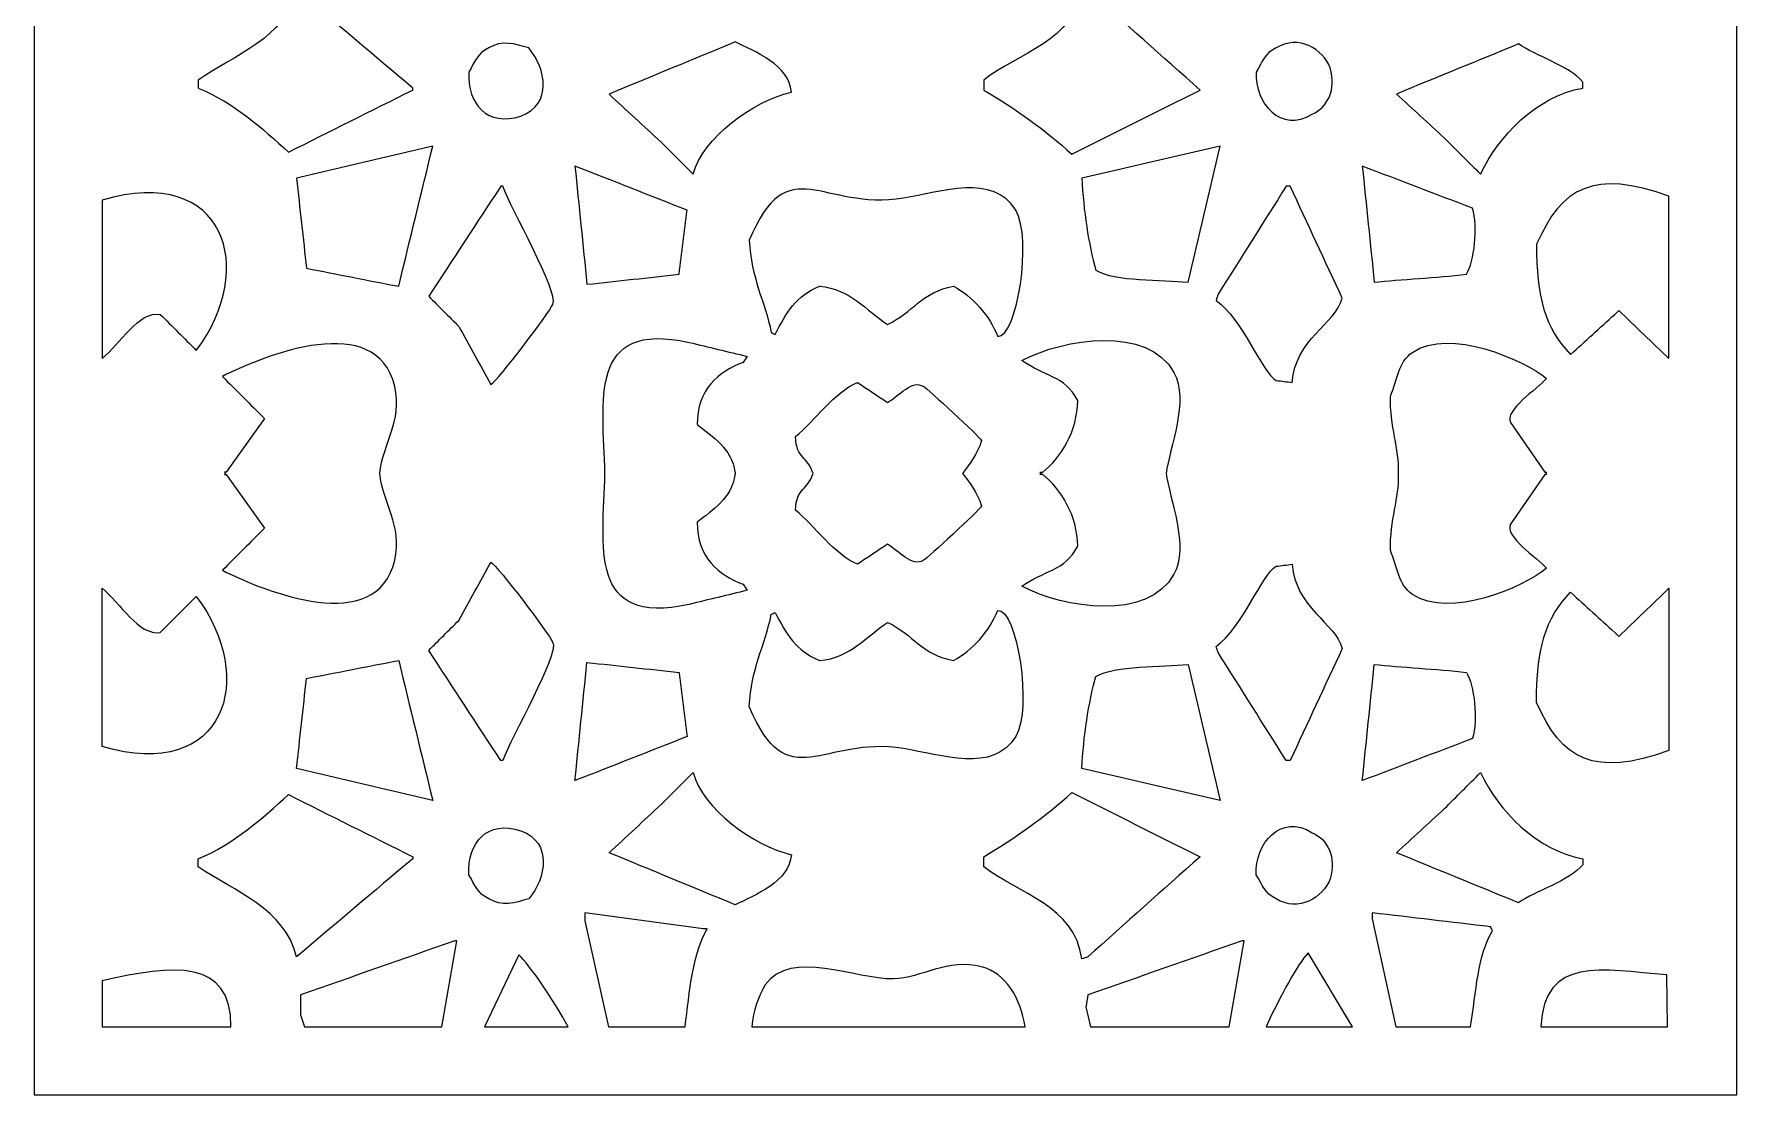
# Model space of a CAD drawing. Header units: centimetres. Extents: x -9.3 to 6.6, y -13.8 to 13.7.
# Drawn here: x -9.34 to -2.31, y -13.84 to -9.46 of the extents above; entities that cross this region are included whole.
import ezdxf

# ---------------------------------------------------------------- set-up
doc = ezdxf.new("R2010")
doc.units = ezdxf.units.CM
doc.header["$MEASUREMENT"] = 0
doc.layers.add('layer 1', color=7, linetype='Continuous')

msp = doc.modelspace()

# ---------------------------------------------------------------- linework, layer by layer
at = {"layer": 'layer 1', "color": 177}
for points, knots in [([(-9.33578, 13.71711), (-9.33578, 13.71711), (-2.30717, 13.71711), (-2.30717, 13.71711), (-2.30717, 13.71711), (-2.30717, 13.71711), (-2.30717, -13.83509), (-2.30717, -13.83509), (-2.30717, -13.83509), (-2.30717, -13.83509), (-9.33578, -13.83509), (-9.33578, -13.83509), (-9.33578, -13.83509), (-9.33578, -13.83509), (-9.33578, 13.71711), (-9.33578, 13.71711)], [0, 0, 0, 0, 0.2, 0.2, 0.2, 0.2, 0.4, 0.4, 0.4, 0.4, 0.6, 0.6, 0.6, 0.6, 1, 1, 1, 1]), ([(-8.65775, -9.64594), (-8.50822, -9.54173), (-8.30137, -9.47574), (-8.25256, -9.27393), (-8.25256, -9.27393), (-8.0927, -9.40894), (-7.93281, -9.54398), (-7.77296, -9.67899), (-7.77296, -9.67899), (-7.77296, -9.68176), (-7.77296, -9.68452), (-7.77296, -9.68728), (-7.77296, -9.68728), (-7.94383, -9.77269), (-8.11475, -9.85813), (-8.28562, -9.94354), (-8.28562, -9.94354), (-8.39499, -9.84479), (-8.51073, -9.73956), (-8.65775, -9.67899), (-8.65775, -9.67899), (-8.65775, -9.66799), (-8.65775, -9.65696), (-8.65775, -9.64594)], [0, 0, 0, 0, 0.1428571, 0.1428571, 0.1428571, 0.1428571, 0.2857143, 0.2857143, 0.2857143, 0.2857143, 0.4285714, 0.4285714, 0.4285714, 0.4285714, 0.5714286, 0.5714286, 0.5714286, 0.5714286, 0.7142857, 0.7142857, 0.7142857, 0.7142857, 1, 1, 1, 1]), ([(-5.41628, -9.64594), (-5.27538, -9.53494), (-5.03895, -9.48539), (-5.01111, -9.26564), (-5.01111, -9.26564), (-5.00284, -9.26842), (-4.99458, -9.27117), (-4.98631, -9.27393), (-4.98631, -9.27393), (-4.83197, -9.4117), (-4.67759, -9.54951), (-4.52324, -9.68728), (-4.52324, -9.68728), (-4.69963, -9.77544), (-4.87608, -9.86363), (-5.05247, -9.95181), (-5.05247, -9.95181), (-5.16187, -9.85357), (-5.28437, -9.76376), (-5.41628, -9.68728), (-5.41628, -9.68728), (-5.41628, -9.67348), (-5.41628, -9.65972), (-5.41628, -9.64594)], [0, 0, 0, 0, 0.1428571, 0.1428571, 0.1428571, 0.1428571, 0.2857143, 0.2857143, 0.2857143, 0.2857143, 0.4285714, 0.4285714, 0.4285714, 0.4285714, 0.5714286, 0.5714286, 0.5714286, 0.5714286, 0.7142857, 0.7142857, 0.7142857, 0.7142857, 1, 1, 1, 1]), ([(-7.54142, -9.61287), (-7.51476, -9.5694), (-7.50716, -9.53631), (-7.45874, -9.51366), (-7.45874, -9.51366), (-7.40474, -9.4801), (-7.35236, -9.4963), (-7.29334, -9.51366), (-7.29334, -9.51366), (-7.22292, -9.59998), (-7.19423, -9.74469), (-7.32643, -9.79475), (-7.32643, -9.79475), (-7.46501, -9.83945), (-7.54749, -9.74622), (-7.54142, -9.61287)], [0, 0, 0, 0, 0.2, 0.2, 0.2, 0.2, 0.4, 0.4, 0.4, 0.4, 0.6, 0.6, 0.6, 0.6, 1, 1, 1, 1]), ([(-4.2917, -9.61287), (-4.26505, -9.5694), (-4.25746, -9.53631), (-4.20903, -9.51366), (-4.20903, -9.51366), (-4.11871, -9.45668), (-4.01524, -9.51746), (-3.98576, -9.59634), (-3.98576, -9.59634), (-3.95958, -9.68595), (-3.99727, -9.75915), (-4.06018, -9.78647), (-4.06018, -9.78647), (-4.18927, -9.86731), (-4.29801, -9.74062), (-4.2917, -9.61287)], [0, 0, 0, 0, 0.2, 0.2, 0.2, 0.2, 0.4, 0.4, 0.4, 0.4, 0.6, 0.6, 0.6, 0.6, 1, 1, 1, 1]), ([(-6.96259, -9.70381), (-6.78896, -9.63216), (-6.61527, -9.56049), (-6.44164, -9.48886), (-6.44164, -9.48886), (-6.36238, -9.52752), (-6.21712, -9.58427), (-6.21011, -9.69554), (-6.21011, -9.69554), (-6.36923, -9.73375), (-6.57463, -9.88369), (-6.61531, -10.03448), (-6.61531, -10.03448), (-6.65938, -9.99039), (-6.70349, -9.94628), (-6.74758, -9.90221), (-6.74758, -9.90221), (-6.81925, -9.83609), (-6.89092, -9.76993), (-6.96259, -9.70381)], [0, 0, 0, 0, 0.1666667, 0.1666667, 0.1666667, 0.1666667, 0.3333333, 0.3333333, 0.3333333, 0.3333333, 0.5, 0.5, 0.5, 0.5, 0.6666667, 0.6666667, 0.6666667, 0.6666667, 1, 1, 1, 1]), ([(-3.71288, -9.70381), (-3.54478, -9.63492), (-3.3766, -9.56602), (-3.20848, -9.49713), (-3.20848, -9.49713), (-3.14117, -9.54556), (-2.99596, -9.58822), (-2.94387, -9.65421), (-2.94387, -9.65421), (-2.94387, -9.66247), (-2.94387, -9.67074), (-2.94387, -9.67899), (-2.94387, -9.67899), (-3.13481, -9.71274), (-3.29177, -9.87835), (-3.36558, -10.03448), (-3.36558, -10.03448), (-3.4152, -9.98488), (-3.46482, -9.93528), (-3.51443, -9.88569), (-3.51443, -9.88569), (-3.58056, -9.82506), (-3.64674, -9.76442), (-3.71288, -9.70381)], [0, 0, 0, 0, 0.1428571, 0.1428571, 0.1428571, 0.1428571, 0.2857143, 0.2857143, 0.2857143, 0.2857143, 0.4285714, 0.4285714, 0.4285714, 0.4285714, 0.5714286, 0.5714286, 0.5714286, 0.5714286, 0.7142857, 0.7142857, 0.7142857, 0.7142857, 1, 1, 1, 1]), ([(-8.25256, -10.05102), (-8.06514, -10.00693), (-7.87768, -9.96283), (-7.69026, -9.91876), (-7.69026, -9.91876), (-7.73711, -10.11163), (-7.78398, -10.30457), (-7.83083, -10.49743), (-7.83083, -10.49743), (-7.95761, -10.47263), (-8.08443, -10.44783), (-8.2112, -10.42303), (-8.2112, -10.42303), (-8.22498, -10.29904), (-8.23878, -10.17501), (-8.25256, -10.05102)], [0, 0, 0, 0, 0.2, 0.2, 0.2, 0.2, 0.4, 0.4, 0.4, 0.4, 0.6, 0.6, 0.6, 0.6, 1, 1, 1, 1]), ([(-6.38377, -10.30731), (-6.22414, -9.9259), (-6.08271, -10.18883), (-5.74705, -10.13369), (-5.74705, -10.13369), (-5.59112, -10.10808), (-5.37666, -10.03028), (-5.28401, -10.1833), (-5.28401, -10.1833), (-5.21423, -10.29849), (-5.2778, -10.70889), (-5.35841, -10.7041), (-5.35841, -10.7041), (-5.39148, -10.61852), (-5.46189, -10.53919), (-5.54033, -10.49743), (-5.54033, -10.49743), (-5.6694, -10.51793), (-5.70913, -10.60731), (-5.81321, -10.65449), (-5.81321, -10.65449), (-5.90024, -10.59851), (-5.96544, -10.50721), (-6.09435, -10.49743), (-6.09435, -10.49743), (-6.19022, -10.53692), (-6.23243, -10.60604), (-6.27625, -10.69585), (-6.27625, -10.69585), (-6.28178, -10.69309), (-6.2873, -10.69034), (-6.29281, -10.68758), (-6.29281, -10.68758), (-6.31834, -10.56004), (-6.37682, -10.46448), (-6.38377, -10.30731)], [0, 0, 0, 0, 0.1, 0.1, 0.1, 0.1, 0.2, 0.2, 0.2, 0.2, 0.3, 0.3, 0.3, 0.3, 0.4, 0.4, 0.4, 0.4, 0.5, 0.5, 0.5, 0.5, 0.6, 0.6, 0.6, 0.6, 0.7, 0.7, 0.7, 0.7, 0.8, 0.8, 0.8, 0.8, 1, 1, 1, 1]), ([(-5.01111, -10.05102), (-4.82094, -10.00693), (-4.63072, -9.96283), (-4.44055, -9.91876), (-4.44055, -9.91876), (-4.48466, -10.10612), (-4.52876, -10.29353), (-4.57285, -10.4809), (-4.57285, -10.4809), (-4.67874, -10.46882), (-4.87553, -10.47865), (-4.95322, -10.4313), (-4.95322, -10.4313), (-4.98353, -10.32373), (-5.00448, -10.1836), (-5.01111, -10.05102)], [0, 0, 0, 0, 0.2, 0.2, 0.2, 0.2, 0.4, 0.4, 0.4, 0.4, 0.6, 0.6, 0.6, 0.6, 1, 1, 1, 1]), ([(-9.05463, -10.14196), (-8.54463, -9.992), (-8.41339, -10.42577), (-8.666, -10.76199), (-8.666, -10.76199), (-8.71562, -10.71238), (-8.76524, -10.66278), (-8.81485, -10.61318), (-8.81485, -10.61318), (-8.90333, -10.59693), (-8.98234, -10.73807), (-9.05463, -10.79506), (-9.05463, -10.79506), (-9.05463, -10.57737), (-9.05463, -10.35963), (-9.05463, -10.14196)], [0, 0, 0, 0, 0.2, 0.2, 0.2, 0.2, 0.4, 0.4, 0.4, 0.4, 0.6, 0.6, 0.6, 0.6, 1, 1, 1, 1]), ([(-7.10317, -10.00142), (-6.94881, -10.06204), (-6.79443, -10.12269), (-6.64009, -10.1833), (-6.64009, -10.1833), (-6.65113, -10.27146), (-6.66216, -10.35967), (-6.67316, -10.44783), (-6.67316, -10.44783), (-6.79994, -10.46163), (-6.92677, -10.47539), (-7.05355, -10.48917), (-7.05355, -10.48917), (-7.07008, -10.32661), (-7.08664, -10.16399), (-7.10317, -10.00142)], [0, 0, 0, 0, 0.2, 0.2, 0.2, 0.2, 0.4, 0.4, 0.4, 0.4, 0.6, 0.6, 0.6, 0.6, 1, 1, 1, 1]), ([(-3.85346, -10.00142), (-3.70187, -10.05927), (-3.55025, -10.11716), (-3.39866, -10.17503), (-3.39866, -10.17503), (-3.37516, -10.25272), (-3.39113, -10.39534), (-3.42347, -10.44783), (-3.42347, -10.44783), (-3.54544, -10.46233), (-3.69678, -10.46891), (-3.80384, -10.4809), (-3.80384, -10.4809), (-3.82037, -10.32108), (-3.83693, -10.16123), (-3.85346, -10.00142)], [0, 0, 0, 0, 0.2, 0.2, 0.2, 0.2, 0.4, 0.4, 0.4, 0.4, 0.6, 0.6, 0.6, 0.6, 1, 1, 1, 1]), ([(-3.13405, -10.32384), (-3.03173, -10.08839), (-2.89653, -10.0137), (-2.58832, -10.12542), (-2.58832, -10.12542), (-2.58832, -10.3486), (-2.58832, -10.57186), (-2.58832, -10.79506), (-2.58832, -10.79506), (-2.65721, -10.72892), (-2.72612, -10.66278), (-2.79502, -10.59664), (-2.79502, -10.59664), (-2.80055, -10.60215), (-2.80604, -10.60767), (-2.81155, -10.61318), (-2.81155, -10.61318), (-2.8722, -10.66829), (-2.93284, -10.72341), (-2.99349, -10.7785), (-2.99349, -10.7785), (-3.09829, -10.67537), (-3.13634, -10.53711), (-3.13405, -10.32384)], [0, 0, 0, 0, 0.1428571, 0.1428571, 0.1428571, 0.1428571, 0.2857143, 0.2857143, 0.2857143, 0.2857143, 0.4285714, 0.4285714, 0.4285714, 0.4285714, 0.5714286, 0.5714286, 0.5714286, 0.5714286, 0.7142857, 0.7142857, 0.7142857, 0.7142857, 1, 1, 1, 1]), ([(-7.7068, -10.53877), (-7.60757, -10.38722), (-7.50835, -10.23564), (-7.40912, -10.08409), (-7.40912, -10.08409), (-7.40636, -10.08409), (-7.40361, -10.08409), (-7.40083, -10.08409), (-7.40083, -10.08409), (-7.36988, -10.17841), (-7.16773, -10.51975), (-7.19413, -10.57184), (-7.19413, -10.57184), (-7.2111, -10.60861), (-7.42033, -10.88602), (-7.45046, -10.90251), (-7.45046, -10.90251), (-7.49457, -10.82262), (-7.53868, -10.74268), (-7.58277, -10.66278), (-7.58277, -10.66278), (-7.62411, -10.62144), (-7.66544, -10.58011), (-7.7068, -10.53877)], [0, 0, 0, 0, 0.1428571, 0.1428571, 0.1428571, 0.1428571, 0.2857143, 0.2857143, 0.2857143, 0.2857143, 0.4285714, 0.4285714, 0.4285714, 0.4285714, 0.5714286, 0.5714286, 0.5714286, 0.5714286, 0.7142857, 0.7142857, 0.7142857, 0.7142857, 1, 1, 1, 1]), ([(-4.14287, -10.89427), (-4.16492, -10.89151), (-4.18698, -10.88873), (-4.20903, -10.88598), (-4.20903, -10.88598), (-4.26883, -10.85263), (-4.34831, -10.63139), (-4.45709, -10.55531), (-4.45709, -10.55531), (-4.45435, -10.54704), (-4.45159, -10.53877), (-4.44882, -10.5305), (-4.44882, -10.5305), (-4.35512, -10.38171), (-4.26139, -10.23288), (-4.16767, -10.08409), (-4.16767, -10.08409), (-4.16216, -10.08409), (-4.15665, -10.08409), (-4.15114, -10.08409), (-4.15114, -10.08409), (-4.07947, -10.23839), (-4.0078, -10.39273), (-3.93615, -10.54704), (-3.93615, -10.54704), (-3.96367, -10.65112), (-4.13068, -10.71659), (-4.14287, -10.89427)], [0, 0, 0, 0, 0.125, 0.125, 0.125, 0.125, 0.25, 0.25, 0.25, 0.25, 0.375, 0.375, 0.375, 0.375, 0.5, 0.5, 0.5, 0.5, 0.625, 0.625, 0.625, 0.625, 0.75, 0.75, 0.75, 0.75, 1, 1, 1, 1]), ([(-8.55023, -11.26454), (-8.55023, -11.26454), (-8.5431, -11.26454), (-8.5431, -11.26454), (-8.5431, -11.26454), (-8.5431, -11.26454), (-8.38485, -11.04306), (-8.38485, -11.04306), (-8.38485, -11.04306), (-8.44274, -10.98521), (-8.50063, -10.92732), (-8.5585, -10.86944), (-8.5585, -10.86944), (-8.38119, -10.7792), (-7.92058, -10.59657), (-7.84736, -10.91078), (-7.84736, -10.91078), (-7.81339, -11.05662), (-7.89786, -11.14797), (-7.90829, -11.26952), (-7.90829, -11.26952), (-7.89786, -11.39108), (-7.81339, -11.48245), (-7.84736, -11.62829), (-7.84736, -11.62829), (-7.92058, -11.9425), (-8.38119, -11.75985), (-8.5585, -11.6696), (-8.5585, -11.6696), (-8.50063, -11.61175), (-8.44274, -11.55386), (-8.38485, -11.49601), (-8.38485, -11.49601), (-8.38485, -11.49601), (-8.5431, -11.27452), (-8.5431, -11.27452), (-8.5431, -11.27452), (-8.5431, -11.27452), (-8.55023, -11.27452), (-8.55023, -11.27452), (-8.55023, -11.27452), (-8.55023, -11.27452), (-8.54667, -11.26952), (-8.54667, -11.26952), (-8.54667, -11.26952), (-8.54667, -11.26952), (-8.55023, -11.26454), (-8.55023, -11.26454)], [0, 0, 0, 0, 0.0769231, 0.0769231, 0.0769231, 0.0769231, 0.1538462, 0.1538462, 0.1538462, 0.1538462, 0.2307692, 0.2307692, 0.2307692, 0.2307692, 0.3076923, 0.3076923, 0.3076923, 0.3076923, 0.3846154, 0.3846154, 0.3846154, 0.3846154, 0.4615385, 0.4615385, 0.4615385, 0.4615385, 0.5384615, 0.5384615, 0.5384615, 0.5384615, 0.6153846, 0.6153846, 0.6153846, 0.6153846, 0.6923077, 0.6923077, 0.6923077, 0.6923077, 0.7692308, 0.7692308, 0.7692308, 0.7692308, 0.8461538, 0.8461538, 0.8461538, 0.8461538, 1, 1, 1, 1]), ([(-6.44274, -11.27452), (-6.44274, -11.27452), (-6.44164, -11.27452), (-6.44164, -11.27452), (-6.44164, -11.27452), (-6.44164, -11.27452), (-6.44213, -11.26952), (-6.44213, -11.26952), (-6.44213, -11.26952), (-6.44213, -11.26952), (-6.44164, -11.26454), (-6.44164, -11.26454), (-6.44164, -11.26454), (-6.44164, -11.26454), (-6.44274, -11.26454), (-6.44274, -11.26454), (-6.44274, -11.26454), (-6.45585, -11.16604), (-6.53628, -11.11821), (-6.59875, -11.06786), (-6.59875, -11.06786), (-6.59855, -10.92258), (-6.51165, -10.85004), (-6.40857, -10.81159), (-6.40857, -10.81159), (-6.40306, -10.80333), (-6.39754, -10.79506), (-6.39203, -10.78679), (-6.39203, -10.78679), (-6.47197, -10.76748), (-6.55191, -10.74819), (-6.63184, -10.72892), (-6.63184, -10.72892), (-7.05353, -10.63685), (-6.98629, -10.96921), (-6.97964, -11.26953), (-6.97964, -11.26953), (-6.98629, -11.56986), (-7.05353, -11.90222), (-6.63184, -11.81015), (-6.63184, -11.81015), (-6.55191, -11.79088), (-6.47197, -11.77159), (-6.39203, -11.75228), (-6.39203, -11.75228), (-6.39754, -11.74401), (-6.40306, -11.73574), (-6.40857, -11.72747), (-6.40857, -11.72747), (-6.51165, -11.68903), (-6.59855, -11.61649), (-6.59875, -11.47121), (-6.59875, -11.47121), (-6.53628, -11.42086), (-6.45586, -11.37303), (-6.44274, -11.27452)], [0, 0, 0, 0, 0.0666667, 0.0666667, 0.0666667, 0.0666667, 0.1333333, 0.1333333, 0.1333333, 0.1333333, 0.2, 0.2, 0.2, 0.2, 0.2666667, 0.2666667, 0.2666667, 0.2666667, 0.3333333, 0.3333333, 0.3333333, 0.3333333, 0.4, 0.4, 0.4, 0.4, 0.4666667, 0.4666667, 0.4666667, 0.4666667, 0.5333333, 0.5333333, 0.5333333, 0.5333333, 0.6, 0.6, 0.6, 0.6, 0.6666667, 0.6666667, 0.6666667, 0.6666667, 0.7333333, 0.7333333, 0.7333333, 0.7333333, 0.8, 0.8, 0.8, 0.8, 0.8666667, 0.8666667, 0.8666667, 0.8666667, 1, 1, 1, 1]), ([(-5.18476, -11.27452), (-5.18476, -11.27452), (-5.17179, -11.27452), (-5.17179, -11.27452), (-5.17179, -11.27452), (-5.09744, -11.33471), (-5.02936, -11.44352), (-5.02764, -11.57041), (-5.02764, -11.57041), (-5.0815, -11.67343), (-5.1701, -11.67058), (-5.25919, -11.73574), (-5.25919, -11.73574), (-5.08367, -11.82653), (-4.73972, -11.88133), (-4.63076, -11.68616), (-4.63076, -11.68616), (-4.56709, -11.57214), (-4.64885, -11.37291), (-4.6632, -11.26952), (-4.6632, -11.26952), (-4.64885, -11.16613), (-4.56709, -10.96692), (-4.63076, -10.85291), (-4.63076, -10.85291), (-4.73972, -10.65774), (-5.08367, -10.71254), (-5.25919, -10.80333), (-5.25919, -10.80333), (-5.1701, -10.86848), (-5.0815, -10.86563), (-5.02764, -10.96865), (-5.02764, -10.96865), (-5.02936, -11.09556), (-5.09745, -11.20436), (-5.1718, -11.26454), (-5.1718, -11.26454), (-5.1718, -11.26454), (-5.18476, -11.26454), (-5.18476, -11.26454), (-5.18476, -11.26454), (-5.18254, -11.26616), (-5.18033, -11.26781), (-5.17812, -11.26952), (-5.17812, -11.26952), (-5.18033, -11.27123), (-5.18254, -11.27291), (-5.18476, -11.27452)], [0, 0, 0, 0, 0.0769231, 0.0769231, 0.0769231, 0.0769231, 0.1538462, 0.1538462, 0.1538462, 0.1538462, 0.2307692, 0.2307692, 0.2307692, 0.2307692, 0.3076923, 0.3076923, 0.3076923, 0.3076923, 0.3846154, 0.3846154, 0.3846154, 0.3846154, 0.4615385, 0.4615385, 0.4615385, 0.4615385, 0.5384615, 0.5384615, 0.5384615, 0.5384615, 0.6153846, 0.6153846, 0.6153846, 0.6153846, 0.6923077, 0.6923077, 0.6923077, 0.6923077, 0.7692308, 0.7692308, 0.7692308, 0.7692308, 0.8461538, 0.8461538, 0.8461538, 0.8461538, 1, 1, 1, 1]), ([(-3.70461, -11.27452), (-3.70461, -11.27452), (-3.7041, -11.27452), (-3.7041, -11.27452), (-3.7041, -11.27452), (-3.70071, -11.36686), (-3.73952, -11.46541), (-3.7377, -11.58695), (-3.7377, -11.58695), (-3.70878, -11.65754), (-3.70484, -11.72949), (-3.64674, -11.76881), (-3.64674, -11.76881), (-3.49262, -11.87311), (-3.18679, -11.73831), (-3.0927, -11.66135), (-3.0927, -11.66135), (-3.1313, -11.61651), (-3.26946, -11.52964), (-3.24157, -11.47947), (-3.24157, -11.47947), (-3.24157, -11.47947), (-3.09966, -11.27452), (-3.09966, -11.27452), (-3.09966, -11.27452), (-3.09966, -11.27452), (-3.0927, -11.27452), (-3.0927, -11.27452), (-3.0927, -11.27452), (-3.0927, -11.27452), (-3.09618, -11.26952), (-3.09618, -11.26952), (-3.09618, -11.26952), (-3.09618, -11.26952), (-3.0927, -11.26454), (-3.0927, -11.26454), (-3.0927, -11.26454), (-3.0927, -11.26454), (-3.09965, -11.26454), (-3.09965, -11.26454), (-3.09965, -11.26454), (-3.09965, -11.26454), (-3.24157, -11.05959), (-3.24157, -11.05959), (-3.24157, -11.05959), (-3.26946, -11.00942), (-3.1313, -10.92256), (-3.0927, -10.87771), (-3.0927, -10.87771), (-3.18679, -10.80076), (-3.49262, -10.66595), (-3.64674, -10.77026), (-3.64674, -10.77026), (-3.70484, -10.80957), (-3.70878, -10.88152), (-3.7377, -10.95212), (-3.7377, -10.95212), (-3.73952, -11.07366), (-3.70071, -11.17221), (-3.7041, -11.26454), (-3.7041, -11.26454), (-3.7041, -11.26454), (-3.70461, -11.26454), (-3.70461, -11.26454), (-3.70461, -11.26454), (-3.70461, -11.26454), (-3.70432, -11.26952), (-3.70432, -11.26952), (-3.70432, -11.26952), (-3.70432, -11.26952), (-3.70461, -11.27452), (-3.70461, -11.27452)], [0, 0, 0, 0, 0.0526316, 0.0526316, 0.0526316, 0.0526316, 0.1052632, 0.1052632, 0.1052632, 0.1052632, 0.1578947, 0.1578947, 0.1578947, 0.1578947, 0.2105263, 0.2105263, 0.2105263, 0.2105263, 0.2631579, 0.2631579, 0.2631579, 0.2631579, 0.3157895, 0.3157895, 0.3157895, 0.3157895, 0.3684211, 0.3684211, 0.3684211, 0.3684211, 0.4210526, 0.4210526, 0.4210526, 0.4210526, 0.4736842, 0.4736842, 0.4736842, 0.4736842, 0.5263158, 0.5263158, 0.5263158, 0.5263158, 0.5789474, 0.5789474, 0.5789474, 0.5789474, 0.6315789, 0.6315789, 0.6315789, 0.6315789, 0.6842105, 0.6842105, 0.6842105, 0.6842105, 0.7368421, 0.7368421, 0.7368421, 0.7368421, 0.7894737, 0.7894737, 0.7894737, 0.7894737, 0.8421053, 0.8421053, 0.8421053, 0.8421053, 0.8947368, 0.8947368, 0.8947368, 0.8947368, 1, 1, 1, 1]), ([(-5.50347, -11.26952), (-5.47045, -11.22624), (-5.4457, -11.19499), (-5.42457, -11.134), (-5.42457, -11.134), (-5.43455, -11.11746), (-5.64915, -10.91839), (-5.66438, -10.91078), (-5.66438, -10.91078), (-5.70974, -10.88035), (-5.76881, -10.95108), (-5.81321, -10.97692), (-5.81321, -10.97692), (-5.85455, -10.94936), (-5.8959, -10.92182), (-5.93724, -10.89427), (-5.93724, -10.89427), (-6.03263, -10.93424), (-6.11276, -11.05238), (-6.19358, -11.11746), (-6.19358, -11.11746), (-6.18836, -11.21394), (-6.14193, -11.19751), (-6.12058, -11.26952), (-6.12058, -11.26952), (-6.14193, -11.34153), (-6.18836, -11.32512), (-6.19358, -11.4216), (-6.19358, -11.4216), (-6.11276, -11.48668), (-6.03263, -11.60482), (-5.93724, -11.6448), (-5.93724, -11.6448), (-5.8959, -11.61724), (-5.85455, -11.5897), (-5.81321, -11.56215), (-5.81321, -11.56215), (-5.76881, -11.58799), (-5.70974, -11.65871), (-5.66438, -11.62829), (-5.66438, -11.62829), (-5.64915, -11.62068), (-5.43455, -11.4216), (-5.42457, -11.40507), (-5.42457, -11.40507), (-5.4457, -11.34408), (-5.47045, -11.3128), (-5.50347, -11.26952)], [0, 0, 0, 0, 0.0769231, 0.0769231, 0.0769231, 0.0769231, 0.1538462, 0.1538462, 0.1538462, 0.1538462, 0.2307692, 0.2307692, 0.2307692, 0.2307692, 0.3076923, 0.3076923, 0.3076923, 0.3076923, 0.3846154, 0.3846154, 0.3846154, 0.3846154, 0.4615385, 0.4615385, 0.4615385, 0.4615385, 0.5384615, 0.5384615, 0.5384615, 0.5384615, 0.6153846, 0.6153846, 0.6153846, 0.6153846, 0.6923077, 0.6923077, 0.6923077, 0.6923077, 0.7692308, 0.7692308, 0.7692308, 0.7692308, 0.8461538, 0.8461538, 0.8461538, 0.8461538, 1, 1, 1, 1]), ([(-7.7068, -12.0003), (-7.60757, -12.15184), (-7.50835, -12.30343), (-7.40912, -12.45498), (-7.40912, -12.45498), (-7.40636, -12.45498), (-7.40361, -12.45498), (-7.40083, -12.45498), (-7.40083, -12.45498), (-7.36988, -12.36066), (-7.16773, -12.01932), (-7.19413, -11.96721), (-7.19413, -11.96721), (-7.2111, -11.93046), (-7.42033, -11.65305), (-7.45046, -11.63655), (-7.45046, -11.63655), (-7.49457, -11.71645), (-7.53868, -11.79639), (-7.58277, -11.87629), (-7.58277, -11.87629), (-7.62411, -11.91762), (-7.66544, -11.95896), (-7.7068, -12.0003)], [0, 0, 0, 0, 0.1428571, 0.1428571, 0.1428571, 0.1428571, 0.2857143, 0.2857143, 0.2857143, 0.2857143, 0.4285714, 0.4285714, 0.4285714, 0.4285714, 0.5714286, 0.5714286, 0.5714286, 0.5714286, 0.7142857, 0.7142857, 0.7142857, 0.7142857, 1, 1, 1, 1]), ([(-4.14287, -11.6448), (-4.16492, -11.64756), (-4.18698, -11.65031), (-4.20903, -11.65309), (-4.20903, -11.65309), (-4.26883, -11.68644), (-4.34831, -11.90766), (-4.45709, -11.98376), (-4.45709, -11.98376), (-4.45435, -11.99203), (-4.45159, -12.0003), (-4.44882, -12.00856), (-4.44882, -12.00856), (-4.35512, -12.15736), (-4.26139, -12.30619), (-4.16767, -12.45498), (-4.16767, -12.45498), (-4.16216, -12.45498), (-4.15665, -12.45498), (-4.15114, -12.45498), (-4.15114, -12.45498), (-4.07947, -12.30067), (-4.0078, -12.14631), (-3.93615, -11.99203), (-3.93615, -11.99203), (-3.96367, -11.88795), (-4.13068, -11.82247), (-4.14287, -11.6448)], [0, 0, 0, 0, 0.125, 0.125, 0.125, 0.125, 0.25, 0.25, 0.25, 0.25, 0.375, 0.375, 0.375, 0.375, 0.5, 0.5, 0.5, 0.5, 0.625, 0.625, 0.625, 0.625, 0.75, 0.75, 0.75, 0.75, 1, 1, 1, 1]), ([(-9.05463, -12.39711), (-8.54463, -12.54707), (-8.41339, -12.1133), (-8.666, -11.77708), (-8.666, -11.77708), (-8.71562, -11.82668), (-8.76524, -11.87629), (-8.81485, -11.92589), (-8.81485, -11.92589), (-8.90333, -11.94214), (-8.98234, -11.80099), (-9.05463, -11.74401), (-9.05463, -11.74401), (-9.05463, -11.9617), (-9.05463, -12.17944), (-9.05463, -12.39711)], [0, 0, 0, 0, 0.2, 0.2, 0.2, 0.2, 0.4, 0.4, 0.4, 0.4, 0.6, 0.6, 0.6, 0.6, 1, 1, 1, 1]), ([(-3.13405, -12.21523), (-3.03173, -12.45067), (-2.89653, -12.52536), (-2.58832, -12.41364), (-2.58832, -12.41364), (-2.58832, -12.19046), (-2.58832, -11.96721), (-2.58832, -11.74401), (-2.58832, -11.74401), (-2.65721, -11.81015), (-2.72612, -11.87629), (-2.79502, -11.94242), (-2.79502, -11.94242), (-2.80055, -11.93691), (-2.80604, -11.9314), (-2.81155, -11.92589), (-2.81155, -11.92589), (-2.8722, -11.87077), (-2.93284, -11.81566), (-2.99349, -11.76054), (-2.99349, -11.76054), (-3.09829, -11.8637), (-3.13634, -12.00196), (-3.13405, -12.21523)], [0, 0, 0, 0, 0.1428571, 0.1428571, 0.1428571, 0.1428571, 0.2857143, 0.2857143, 0.2857143, 0.2857143, 0.4285714, 0.4285714, 0.4285714, 0.4285714, 0.5714286, 0.5714286, 0.5714286, 0.5714286, 0.7142857, 0.7142857, 0.7142857, 0.7142857, 1, 1, 1, 1]), ([(-6.38377, -12.23176), (-6.22414, -12.61317), (-6.08271, -12.35024), (-5.74705, -12.40537), (-5.74705, -12.40537), (-5.59112, -12.43099), (-5.37666, -12.50879), (-5.28401, -12.35577), (-5.28401, -12.35577), (-5.21423, -12.24058), (-5.2778, -11.83017), (-5.35841, -11.83497), (-5.35841, -11.83497), (-5.39148, -11.92055), (-5.46189, -11.99988), (-5.54033, -12.04163), (-5.54033, -12.04163), (-5.6694, -12.02113), (-5.70913, -11.93176), (-5.81321, -11.88457), (-5.81321, -11.88457), (-5.90024, -11.94056), (-5.96544, -12.03185), (-6.09435, -12.04163), (-6.09435, -12.04163), (-6.19022, -12.00215), (-6.23243, -11.93302), (-6.27625, -11.84322), (-6.27625, -11.84322), (-6.28178, -11.84597), (-6.2873, -11.84873), (-6.29281, -11.85148), (-6.29281, -11.85148), (-6.31834, -11.97902), (-6.37682, -12.07459), (-6.38377, -12.23176)], [0, 0, 0, 0, 0.1, 0.1, 0.1, 0.1, 0.2, 0.2, 0.2, 0.2, 0.3, 0.3, 0.3, 0.3, 0.4, 0.4, 0.4, 0.4, 0.5, 0.5, 0.5, 0.5, 0.6, 0.6, 0.6, 0.6, 0.7, 0.7, 0.7, 0.7, 0.8, 0.8, 0.8, 0.8, 1, 1, 1, 1]), ([(-8.25256, -12.48805), (-8.06514, -12.53214), (-7.87768, -12.57623), (-7.69026, -12.62031), (-7.69026, -12.62031), (-7.73711, -12.42744), (-7.78398, -12.2345), (-7.83083, -12.04163), (-7.83083, -12.04163), (-7.95761, -12.06643), (-8.08443, -12.09124), (-8.2112, -12.11604), (-8.2112, -12.11604), (-8.22498, -12.24001), (-8.23878, -12.36406), (-8.25256, -12.48805)], [0, 0, 0, 0, 0.2, 0.2, 0.2, 0.2, 0.4, 0.4, 0.4, 0.4, 0.6, 0.6, 0.6, 0.6, 1, 1, 1, 1]), ([(-7.10317, -12.53765), (-6.94881, -12.47702), (-6.79443, -12.41638), (-6.64009, -12.35577), (-6.64009, -12.35577), (-6.65113, -12.26759), (-6.66216, -12.1794), (-6.67316, -12.09124), (-6.67316, -12.09124), (-6.79994, -12.07744), (-6.92677, -12.06368), (-7.05355, -12.0499), (-7.05355, -12.0499), (-7.07008, -12.21245), (-7.08664, -12.37508), (-7.10317, -12.53765)], [0, 0, 0, 0, 0.2, 0.2, 0.2, 0.2, 0.4, 0.4, 0.4, 0.4, 0.6, 0.6, 0.6, 0.6, 1, 1, 1, 1]), ([(-5.01111, -12.48805), (-4.82094, -12.53214), (-4.63072, -12.57623), (-4.44055, -12.62031), (-4.44055, -12.62031), (-4.48466, -12.43295), (-4.52876, -12.24554), (-4.57285, -12.05817), (-4.57285, -12.05817), (-4.67874, -12.07025), (-4.87553, -12.06041), (-4.95322, -12.10775), (-4.95322, -12.10775), (-4.98353, -12.21534), (-5.00448, -12.35547), (-5.01111, -12.48805)], [0, 0, 0, 0, 0.2, 0.2, 0.2, 0.2, 0.4, 0.4, 0.4, 0.4, 0.6, 0.6, 0.6, 0.6, 1, 1, 1, 1]), ([(-3.85346, -12.53765), (-3.70187, -12.4798), (-3.55025, -12.42189), (-3.39866, -12.36404), (-3.39866, -12.36404), (-3.37516, -12.28635), (-3.39113, -12.14373), (-3.42347, -12.09124), (-3.42347, -12.09124), (-3.54544, -12.07674), (-3.69678, -12.07015), (-3.80384, -12.05817), (-3.80384, -12.05817), (-3.82037, -12.21798), (-3.83693, -12.37784), (-3.85346, -12.53765)], [0, 0, 0, 0, 0.2, 0.2, 0.2, 0.2, 0.4, 0.4, 0.4, 0.4, 0.6, 0.6, 0.6, 0.6, 1, 1, 1, 1]), ([(-6.96259, -12.83526), (-6.78896, -12.90691), (-6.61527, -12.97856), (-6.44164, -13.05021), (-6.44164, -13.05021), (-6.36238, -13.01155), (-6.21712, -12.95479), (-6.21011, -12.84352), (-6.21011, -12.84352), (-6.36923, -12.80532), (-6.57463, -12.65536), (-6.61531, -12.50458), (-6.61531, -12.50458), (-6.65938, -12.54867), (-6.70349, -12.59279), (-6.74758, -12.63686), (-6.74758, -12.63686), (-6.81925, -12.70298), (-6.89092, -12.76914), (-6.96259, -12.83526)], [0, 0, 0, 0, 0.1666667, 0.1666667, 0.1666667, 0.1666667, 0.3333333, 0.3333333, 0.3333333, 0.3333333, 0.5, 0.5, 0.5, 0.5, 0.6666667, 0.6666667, 0.6666667, 0.6666667, 1, 1, 1, 1]), ([(-3.71288, -12.83526), (-3.54478, -12.90413), (-3.3766, -12.97304), (-3.20848, -13.04192), (-3.20848, -13.04192), (-3.14117, -12.9935), (-2.99596, -12.95085), (-2.94387, -12.88486), (-2.94387, -12.88486), (-2.94387, -12.87659), (-2.94387, -12.86832), (-2.94387, -12.86006), (-2.94387, -12.86006), (-3.13481, -12.82633), (-3.29177, -12.66072), (-3.36558, -12.50458), (-3.36558, -12.50458), (-3.4152, -12.55419), (-3.46482, -12.60379), (-3.51443, -12.65337), (-3.51443, -12.65337), (-3.58056, -12.714), (-3.64674, -12.77465), (-3.71288, -12.83526)], [0, 0, 0, 0, 0.1428571, 0.1428571, 0.1428571, 0.1428571, 0.2857143, 0.2857143, 0.2857143, 0.2857143, 0.4285714, 0.4285714, 0.4285714, 0.4285714, 0.5714286, 0.5714286, 0.5714286, 0.5714286, 0.7142857, 0.7142857, 0.7142857, 0.7142857, 1, 1, 1, 1]), ([(-8.65775, -12.89313), (-8.50822, -12.99734), (-8.30137, -13.06332), (-8.25256, -13.26514), (-8.25256, -13.26514), (-8.0927, -13.13012), (-7.93281, -12.99509), (-7.77296, -12.86006), (-7.77296, -12.86006), (-7.77296, -12.8573), (-7.77296, -12.85455), (-7.77296, -12.85179), (-7.77296, -12.85179), (-7.94383, -12.76638), (-8.11475, -12.68093), (-8.28562, -12.59552), (-8.28562, -12.59552), (-8.39499, -12.69426), (-8.51073, -12.79951), (-8.65775, -12.86006), (-8.65775, -12.86006), (-8.65775, -12.87108), (-8.65775, -12.8821), (-8.65775, -12.89313)], [0, 0, 0, 0, 0.1428571, 0.1428571, 0.1428571, 0.1428571, 0.2857143, 0.2857143, 0.2857143, 0.2857143, 0.4285714, 0.4285714, 0.4285714, 0.4285714, 0.5714286, 0.5714286, 0.5714286, 0.5714286, 0.7142857, 0.7142857, 0.7142857, 0.7142857, 1, 1, 1, 1]), ([(-5.41628, -12.89313), (-5.27538, -13.00413), (-5.03895, -13.05368), (-5.01111, -13.2734), (-5.01111, -13.2734), (-5.00284, -13.27065), (-4.99458, -13.26789), (-4.98631, -13.26514), (-4.98631, -13.26514), (-4.83197, -13.12737), (-4.67759, -12.98956), (-4.52324, -12.85179), (-4.52324, -12.85179), (-4.69963, -12.76362), (-4.87608, -12.67542), (-5.05247, -12.58724), (-5.05247, -12.58724), (-5.16187, -12.6855), (-5.28437, -12.77531), (-5.41628, -12.85179), (-5.41628, -12.85179), (-5.41628, -12.86559), (-5.41628, -12.87935), (-5.41628, -12.89313)], [0, 0, 0, 0, 0.1428571, 0.1428571, 0.1428571, 0.1428571, 0.2857143, 0.2857143, 0.2857143, 0.2857143, 0.4285714, 0.4285714, 0.4285714, 0.4285714, 0.5714286, 0.5714286, 0.5714286, 0.5714286, 0.7142857, 0.7142857, 0.7142857, 0.7142857, 1, 1, 1, 1]), ([(-7.54142, -12.9262), (-7.51476, -12.96965), (-7.50716, -13.00275), (-7.45874, -13.0254), (-7.45874, -13.0254), (-7.40474, -13.05896), (-7.35236, -13.04277), (-7.29334, -13.0254), (-7.29334, -13.0254), (-7.22292, -12.93909), (-7.19423, -12.79437), (-7.32643, -12.74432), (-7.32643, -12.74432), (-7.46501, -12.69962), (-7.54749, -12.79284), (-7.54142, -12.9262)], [0, 0, 0, 0, 0.2, 0.2, 0.2, 0.2, 0.4, 0.4, 0.4, 0.4, 0.6, 0.6, 0.6, 0.6, 1, 1, 1, 1]), ([(-4.2917, -12.9262), (-4.26505, -12.96965), (-4.25746, -13.00275), (-4.20903, -13.0254), (-4.20903, -13.0254), (-4.11871, -13.08239), (-4.01524, -13.02161), (-3.98576, -12.94273), (-3.98576, -12.94273), (-3.95958, -12.85311), (-3.99727, -12.77991), (-4.06018, -12.7526), (-4.06018, -12.7526), (-4.18927, -12.67176), (-4.29801, -12.79843), (-4.2917, -12.9262)], [0, 0, 0, 0, 0.2, 0.2, 0.2, 0.2, 0.4, 0.4, 0.4, 0.4, 0.6, 0.6, 0.6, 0.6, 1, 1, 1, 1]), ([(-6.64799, -13.55395), (-6.64799, -13.55395), (-6.96526, -13.55395), (-6.96526, -13.55395), (-6.96526, -13.55395), (-6.96526, -13.55395), (-7.06182, -13.11634), (-7.06182, -13.11634), (-7.06182, -13.11634), (-7.06182, -13.10532), (-7.06182, -13.0943), (-7.06182, -13.08326), (-7.06182, -13.08326), (-6.89921, -13.10532), (-6.73656, -13.12737), (-6.57393, -13.14941), (-6.57393, -13.14941), (-6.56844, -13.14941), (-6.56293, -13.14941), (-6.5574, -13.14941), (-6.5574, -13.14941), (-6.61473, -13.24306), (-6.63222, -13.4107), (-6.64799, -13.55395)], [0, 0, 0, 0, 0.1428571, 0.1428571, 0.1428571, 0.1428571, 0.2857143, 0.2857143, 0.2857143, 0.2857143, 0.4285714, 0.4285714, 0.4285714, 0.4285714, 0.5714286, 0.5714286, 0.5714286, 0.5714286, 0.7142857, 0.7142857, 0.7142857, 0.7142857, 1, 1, 1, 1]), ([(-3.4063, -13.55395), (-3.4063, -13.55395), (-3.71518, -13.55395), (-3.71518, -13.55395), (-3.71518, -13.55395), (-3.71518, -13.55395), (-3.8121, -13.10806), (-3.8121, -13.10806), (-3.8121, -13.10806), (-3.8121, -13.09981), (-3.8121, -13.09154), (-3.8121, -13.08326), (-3.8121, -13.08326), (-3.64951, -13.10257), (-3.48685, -13.12186), (-3.32424, -13.14115), (-3.32424, -13.14115), (-3.32148, -13.14664), (-3.31873, -13.15217), (-3.31597, -13.15768), (-3.31597, -13.15768), (-3.37793, -13.25876), (-3.3838, -13.40826), (-3.4063, -13.55395)], [0, 0, 0, 0, 0.1428571, 0.1428571, 0.1428571, 0.1428571, 0.2857143, 0.2857143, 0.2857143, 0.2857143, 0.4285714, 0.4285714, 0.4285714, 0.4285714, 0.5714286, 0.5714286, 0.5714286, 0.5714286, 0.7142857, 0.7142857, 0.7142857, 0.7142857, 1, 1, 1, 1]), ([(-7.65281, -13.55395), (-7.65281, -13.55395), (-8.21969, -13.55395), (-8.21969, -13.55395), (-8.21969, -13.55395), (-8.21969, -13.55395), (-8.23602, -13.50489), (-8.23602, -13.50489), (-8.23602, -13.50489), (-8.23602, -13.47733), (-8.23602, -13.44975), (-8.23602, -13.42222), (-8.23602, -13.42222), (-8.02381, -13.34783), (-7.81152, -13.2734), (-7.59931, -13.19902), (-7.59931, -13.19902), (-7.59655, -13.19902), (-7.59378, -13.19902), (-7.59102, -13.19902), (-7.59102, -13.19902), (-7.59102, -13.19902), (-7.65281, -13.55395), (-7.65281, -13.55395)], [0, 0, 0, 0, 0.1428571, 0.1428571, 0.1428571, 0.1428571, 0.2857143, 0.2857143, 0.2857143, 0.2857143, 0.4285714, 0.4285714, 0.4285714, 0.4285714, 0.5714286, 0.5714286, 0.5714286, 0.5714286, 0.7142857, 0.7142857, 0.7142857, 0.7142857, 1, 1, 1, 1]), ([(-4.4031, -13.55395), (-4.4031, -13.55395), (-4.97594, -13.55395), (-4.97594, -13.55395), (-4.97594, -13.55395), (-4.97594, -13.55395), (-4.99458, -13.47182), (-4.99458, -13.47182), (-4.99458, -13.47182), (-4.99182, -13.45528), (-4.98906, -13.43877), (-4.98631, -13.42222), (-4.98631, -13.42222), (-4.77409, -13.34783), (-4.56181, -13.2734), (-4.34959, -13.19902), (-4.34959, -13.19902), (-4.34684, -13.19902), (-4.34408, -13.19902), (-4.34133, -13.19902), (-4.34133, -13.19902), (-4.34133, -13.19902), (-4.4031, -13.55395), (-4.4031, -13.55395)], [0, 0, 0, 0, 0.1428571, 0.1428571, 0.1428571, 0.1428571, 0.2857143, 0.2857143, 0.2857143, 0.2857143, 0.4285714, 0.4285714, 0.4285714, 0.4285714, 0.5714286, 0.5714286, 0.5714286, 0.5714286, 0.7142857, 0.7142857, 0.7142857, 0.7142857, 1, 1, 1, 1]), ([(-8.52297, -13.55395), (-8.52297, -13.55395), (-9.05463, -13.55395), (-9.05463, -13.55395), (-9.05463, -13.55395), (-9.05463, -13.55395), (-9.05463, -13.36434), (-9.05463, -13.36434), (-9.05463, -13.36434), (-8.75897, -13.29423), (-8.51963, -13.27425), (-8.52297, -13.55395)], [0, 0, 0, 0, 0.25, 0.25, 0.25, 0.25, 0.5, 0.5, 0.5, 0.5, 1, 1, 1, 1]), ([(-7.13095, -13.55395), (-7.13095, -13.55395), (-7.477, -13.55395), (-7.477, -13.55395), (-7.477, -13.55395), (-7.477, -13.55395), (-7.3347, -13.25689), (-7.3347, -13.25689), (-7.3347, -13.25689), (-7.28969, -13.29895), (-7.19646, -13.43696), (-7.13095, -13.55395)], [0, 0, 0, 0, 0.25, 0.25, 0.25, 0.25, 0.5, 0.5, 0.5, 0.5, 1, 1, 1, 1]), ([(-5.24548, -13.55395), (-5.24548, -13.55395), (-6.37353, -13.55395), (-6.37353, -13.55395), (-6.37353, -13.55395), (-6.36705, -13.48659), (-6.34629, -13.42755), (-6.31761, -13.38088), (-6.31761, -13.38088), (-6.21193, -13.22973), (-5.94433, -13.35961), (-5.78841, -13.35608), (-5.78841, -13.35608), (-5.67219, -13.35345), (-5.56593, -13.26914), (-5.42457, -13.30647), (-5.42457, -13.30647), (-5.32378, -13.3331), (-5.2644, -13.4354), (-5.24548, -13.55395)], [0, 0, 0, 0, 0.1666667, 0.1666667, 0.1666667, 0.1666667, 0.3333333, 0.3333333, 0.3333333, 0.3333333, 0.5, 0.5, 0.5, 0.5, 0.6666667, 0.6666667, 0.6666667, 0.6666667, 1, 1, 1, 1]), ([(-3.89347, -13.55395), (-3.89347, -13.55395), (-4.2509, -13.55395), (-4.2509, -13.55395), (-4.2509, -13.55395), (-4.19015, -13.42303), (-4.12011, -13.29397), (-4.07672, -13.2486), (-4.07672, -13.2486), (-4.07672, -13.2486), (-3.89347, -13.55395), (-3.89347, -13.55395)], [0, 0, 0, 0, 0.25, 0.25, 0.25, 0.25, 0.5, 0.5, 0.5, 0.5, 1, 1, 1, 1]), ([(-2.59374, -13.55395), (-2.59374, -13.55395), (-3.11687, -13.55395), (-3.11687, -13.55395), (-3.11687, -13.55395), (-3.10213, -13.2587), (-2.86591, -13.31863), (-2.59657, -13.33954), (-2.59657, -13.33954), (-2.59657, -13.33954), (-2.59374, -13.55395), (-2.59374, -13.55395)], [0, 0, 0, 0, 0.25, 0.25, 0.25, 0.25, 0.5, 0.5, 0.5, 0.5, 1, 1, 1, 1])]:
    msp.add_open_spline(points, degree=3, knots=knots, dxfattribs=at)

doc.saveas('drawing.dxf')
